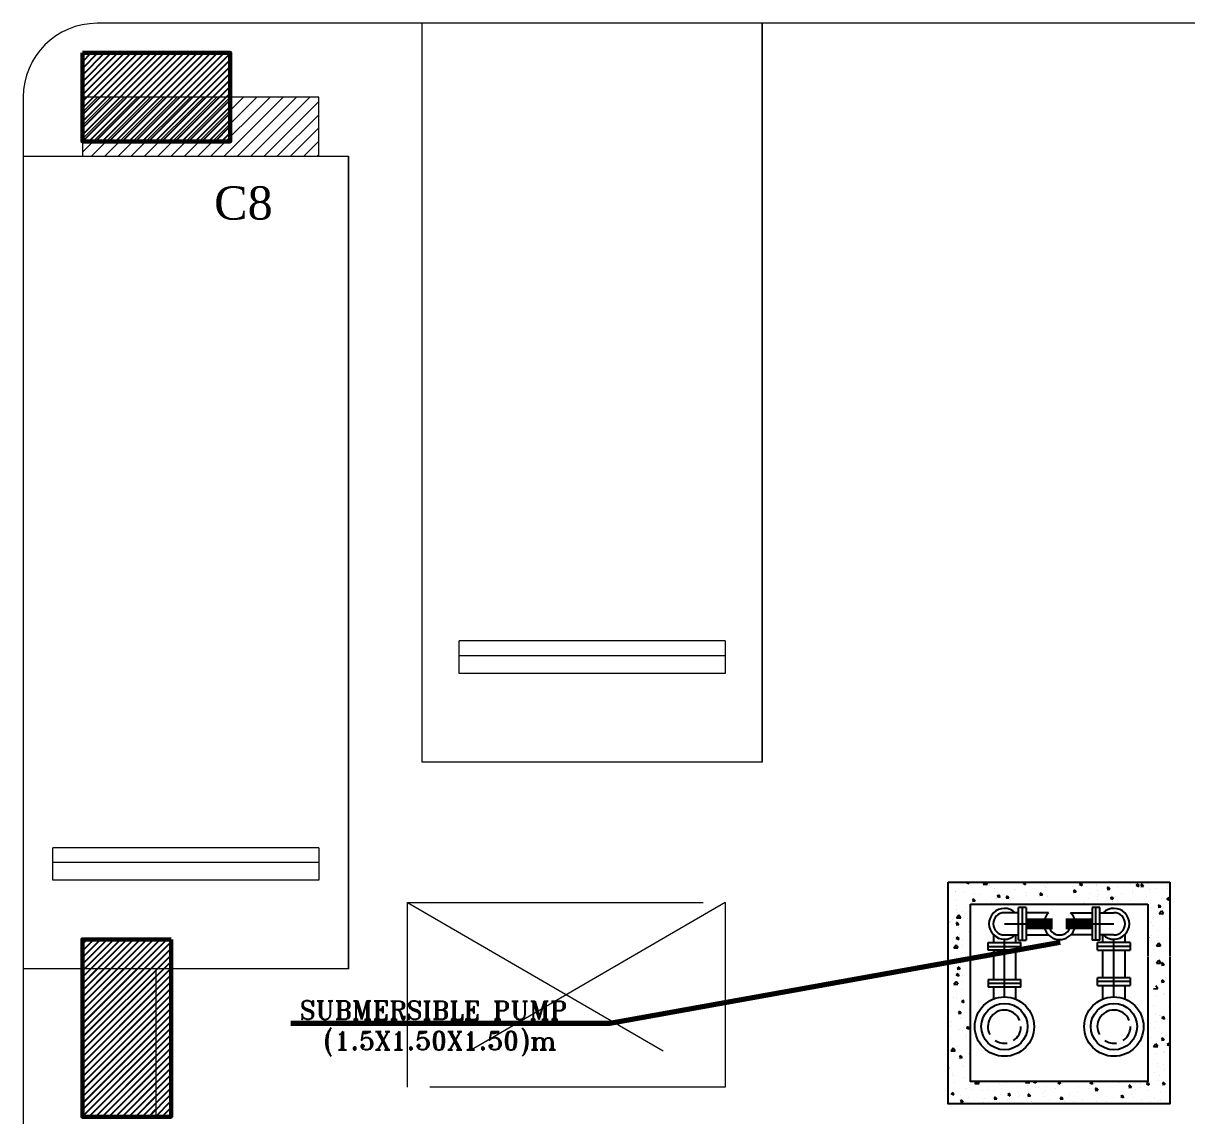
# Model space of a CAD drawing. Header units: millimetres. Extents: x -967280 to 3852, y 2833 to 1955156.
# Drawn here: x -952646 to -944767, y 445416 to 452816 of the extents above; entities that cross this region are included whole.
import ezdxf
from ezdxf.enums import TextEntityAlignment as Align

# ---------------------------------------------------------------- set-up
doc = ezdxf.new("R2010")
doc.units = ezdxf.units.MM
doc.header["$LTSCALE"] = 1000
doc.linetypes.add('HRZN_Line-Ptrn-Abov', pattern=[4, 2, -2])
doc.linetypes.add('HRZN_Line-Ptrn-Sold', pattern=[9144001.0, 9144000.0, -1])
for name, color, linetype, lineweight in [('A-COLS', 8, 'HRZN_Line-Ptrn-Sold', 18), ('A-DASH', 21, 'HRZN_Line-Ptrn-Abov', 18), ('A-DIM', 7, 'Continuous', 13), ('A-FLOR-PATT', 1, 'Continuous', 13), ('C-PKNG', 1, 'Continuous', 13), ('S - column', 6, 'Continuous', 60)]:
    doc.layers.add(name, color=color, linetype=linetype, lineweight=lineweight)
for name, color, linetype in [('ARCH', 8, 'Continuous'), ('F-PROT-EQPM-RefEdit0', 220, 'Continuous'), ('PL-DR-LEADER', 1, 'Continuous'), ('PL-DR-PIPE', 6, 'Continuous'), ('PL-DR-TEXT', 141, 'Continuous'), ('S - col hach', 1, 'Continuous')]:
    doc.layers.add(name, color=color, linetype=linetype)
doc.styles.add('ASD', font='times.ttf')
doc.styles.add('HAND', font='archquik.shx', dxfattribs={"width": 0.75})
doc.styles.add('ROMANT', font='romant', dxfattribs={"height": 300})
doc.dimstyles.new('1-100', dxfattribs={"dimscale": 0.78, "dimtxt": 180, "dimasz": 100, "dimexe": 0, "dimexo": 100, "dimgap": 60, "dimtad": 1, "dimdec": 0, "dimrnd": 5, "dimzin": 0, "dimdsep": 46, "dimtxsty": 'HAND', "dimblk": 'ARCHTICK', "dimcen": 0.09, "dimclrd": 256, "dimclre": 1, "dimclrt": 256, "dimadec": 0, "dimazin": 0, "dimtfac": 1, "dimtdec": 0, "dimtix": 1, "dimtmove": 2, "dimatfit": 0, "dimfxl": 0, "dimtolj": 1, "dimtzin": 0, "dimarcsym": 0})
pattern_1 = [(45, (-223648.726, -1233952.032), (-22.4506403, 22.4506403), [])]

# ---------------------------------------------------------------- blocks, each defined once
blk = doc.blocks.new('_ArchTick')
at = {"color": 0, "linetype": 'ByBlock', "const_width": 0.15}
blk.add_lwpolyline([(-0.5, -0.5), (0.5, 0.5)], dxfattribs=at)
blk = doc.blocks.new('A$Ca5ad4f3b')
at = {"layer": 'S - col hach'}
h = blk.add_hatch(dxfattribs=at)
h.set_pattern_fill('ANSI31', color=256, scale=10)
h.set_pattern_definition(pattern_1)
h.paths.add_polyline_path([(9500, -1900), (9500, -1300), (8500, -1300), (8500, -1900)])
h = blk.add_hatch(dxfattribs=at)
h.set_pattern_fill('ANSI31', color=256, scale=10)
h.set_pattern_definition(pattern_1)
h.paths.add_polyline_path([(9100, -8500), (9100, -7300), (8500, -7300), (8500, -8500)])
at = {"layer": 'S - column'}
for points in [[(8500, -1300), (8500, -1900), (9500, -1900), (9500, -1300)], [(9100, -7300), (8500, -7300), (8500, -8500), (9100, -8500)]]:
    blk.add_lwpolyline(points, close=True, dxfattribs=at)
at = {"ltscale": 6, "style": 'ASD'}
blk.add_text('C8', height=225, dxfattribs=at).set_placement((9589.6, -2316.1), align=Align.MIDDLE_CENTER)
blk = doc.blocks.new('A$Ce698b90d')
at = {"layer": 'A-COLS'}
h = blk.add_hatch(dxfattribs=at)
h.set_pattern_fill('ANSI31', color=4, scale=20, angle=180)
h.set_pattern_definition([(225, (-217548.73, -1234076.03), (44.9012806, -44.9012806), [])])
h.paths.add_polyline_path([(14600, -11200), (16200, -11200), (16200, -10800), (14600, -10800)])
h = blk.add_hatch(dxfattribs=at)
h.set_pattern_fill('ANSI31', color=4, scale=20, angle=180)
h.set_pattern_definition([(225, (-217548.73, -1233776.03), (44.9012806, -44.9012806), [])])
h.paths.add_polyline_path([(15100, -17700), (15100, -16700), (14600, -16700), (14600, -17700)])
at = {"layer": 'A-COLS', "color": 4}
for points in [[(14600, -10800), (14600, -11200), (16200, -11200), (16200, -10800)], [(15100, -16700), (14600, -16700), (14600, -17700), (15100, -17700)]]:
    blk.add_lwpolyline(points, close=True, dxfattribs=at)
at = {"layer": 'A-DASH', "color": 4}
for p, q in [((16800, -16250), (18950, -16250)), ((16800, -17500), (16800, -16250)), ((18950, -16250), (16800, -17500)), ((16800, -16250), (18950, -17500)), ((18950, -16250), (18950, -17500)), ((18950, -17500), (16800, -17500))]:
    blk.add_line(p, q, dxfattribs=at)
at = {"layer": 'A-FLOR-PATT', "color": 4}
for p, q in [((16900, -10300), (14700, -10300)), ((16900, -15300), (16900, -10300)), ((26700, -10300), (19200, -10300)), ((19200, -10300), (19200, -15300)), ((14200, -10800), (14200, -11200)), ((14200, -11200), (16400, -11200)), ((16400, -11200), (16400, -16700)), ((19200, -15300), (16900, -15300)), ((14600, -16700), (14200, -16700)), ((14200, -16700), (14200, -18600)), ((16400, -16700), (15100, -16700))]:
    blk.add_line(p, q, dxfattribs=at)
blk.add_arc((14700, -10800), 500, 90, 180, dxfattribs=at)
at = {"layer": 'C-PKNG', "color": 4}
for p, q in [((16900, -15300), (16900, -10300)), ((19200, -10300), (16900, -10300)), ((19200, -15300), (19200, -10300)), ((14200, -11200), (14200, -16700)), ((16400, -16700), (16400, -11200)), ((17150, -14580), (17150, -14480)), ((18950, -14480), (17150, -14480)), ((18950, -14480), (18950, -14580)), ((17150, -14700), (17150, -14580)), ((18950, -14580), (17150, -14580)), ((18950, -14580), (18950, -14700)), ((18950, -14700), (17150, -14700)), ((14400, -15980), (14400, -15880)), ((16200, -15880), (14400, -15880)), ((16200, -15880), (16200, -15980)), ((14400, -16100), (14400, -15980)), ((16200, -15980), (14400, -15980)), ((16200, -15980), (16200, -16100)), ((16200, -16100), (14400, -16100))]:
    blk.add_line(p, q, dxfattribs=at)
at = {"layer": 'F-PROT-EQPM-RefEdit0', "color": 4}
for p, q in [((20458.3, -16676.3), (20458.3, -16112.1)), ((20458.3, -16112.1), (21958.3, -16112.1)), ((20571.3, -16115.4), (20571.3, -16115.4)), ((20572, -16112.9), (20572, -16112.9)), ((20587.5, -16112.1), (20581.8, -16114.9)), ((20599.3, -16124.2), (20581.9, -16116.4)), ((20599.7, -16122.9), (20597.6, -16112.1)), ((20622.9, -16152), (20622.9, -16152)), ((20692.3, -16120.3), (20692.3, -16120.3)), ((20724.1, -16127.8), (20695.6, -16128.4)), ((20708.3, -16112.1), (20696.2, -16127.4)), ((20725, -16125.5), (20715.2, -16112.1)), ((20738.2, -16137.3), (20738.2, -16137.3)), ((20741, -16128.4), (20741, -16128.4)), ((20982.1, -16130.6), (20964.7, -16122.9)), ((20982.4, -16129.3), (20979.5, -16114.4)), ((21107.1, -16136.4), (21107.1, -16136.4)), ((21116, -16145.8), (21116, -16145.8)), ((21133, -16123.6), (21133, -16123.6)), ((21299.9, -16145.5), (21299.9, -16145.5)), ((21341.7, -16132.5), (21341.7, -16132.5)), ((21344.4, -16123.4), (21344.4, -16123.4)), ((21361.8, -16120.6), (21347.3, -16127.8)), ((21364.8, -16137.1), (21347.4, -16129.3)), ((21365.2, -16135.8), (21362.3, -16120.8)), ((21461.6, -16133.3), (21461.6, -16133.3)), ((21463.5, -16127.7), (21463.5, -16127.7)), ((21543.2, -16145), (21534, -16158.3)), ((21553, -16161.6), (21543.2, -16150)), ((21602.4, -16139.8), (21602.4, -16139.8)), ((21654.8, -16144.4), (21654.8, -16144.4)), ((21694.7, -16131.7), (21694.7, -16131.7)), ((21744.6, -16127), (21730.1, -16134.2)), ((21747.6, -16143.5), (21730.2, -16135.7)), ((21748, -16142.2), (21745.1, -16127.2)), ((21780.2, -16141.8), (21761.2, -16143.5)), ((21770.9, -16125.1), (21761.7, -16138.4)), ((21780.8, -16141.7), (21771, -16130)), ((21772.9, -16120.8), (21772.9, -16120.8)), ((21807.2, -16120.9), (21807.2, -16120.9)), ((21941.9, -16136.3), (21941.9, -16136.3)), ((21948, -16127.3), (21948, -16127.3)), ((21958.3, -16112.1), (21958.3, -16615.6)), ((20504.8, -16175.6), (20504.8, -16175.6)), ((20509.4, -16173), (20509.4, -16173)), ((20565.6, -16177.1), (20565.6, -16177.1)), ((20632.3, -16224.7), (20623.1, -16238)), ((20642.2, -16241.3), (20632.4, -16229.6)), ((20633.7, -16189.8), (20633.7, -16189.8)), ((20676.2, -16194.9), (20676.2, -16194.9)), ((20770.4, -16158.2), (20770.4, -16158.2)), ((20784.2, -16220.2), (20784.2, -16220.2)), ((20805.1, -16200.7), (20790.6, -16207.9)), ((20808.1, -16217.2), (20790.7, -16209.4)), ((20808.5, -16215.9), (20805.6, -16200.9)), ((20844.9, -16217.2), (20844.9, -16217.2)), ((20869.3, -16221.5), (20850.4, -16223.1)), ((20860, -16204.8), (20850.9, -16218.1)), ((20869.9, -16221.4), (20860.1, -16209.7)), ((20869.4, -16226.9), (20869.4, -16226.9)), ((20871, -16176.8), (20871, -16176.8)), ((20906.9, -16159.5), (20906.9, -16159.5)), ((20911.2, -16164.6), (20911.2, -16164.6)), ((20987.4, -16203.3), (20987.4, -16203.3)), ((20990.1, -16181.1), (20990.1, -16181.1)), ((21071.1, -16181.2), (21071.1, -16181.2)), ((21097.1, -16201.6), (21078.1, -16203.2)), ((21087.8, -16184.8), (21078.6, -16198.2)), ((21097.6, -16201.5), (21087.8, -16189.8)), ((21105.5, -16179.7), (21105.5, -16179.7)), ((21129.8, -16207.8), (21129.8, -16207.8)), ((21324.8, -16181.6), (21305.8, -16183.3)), ((21315.5, -16164.9), (21306.3, -16178.3)), ((21325.3, -16181.5), (21315.5, -16169.9)), ((21329.1, -16215.2), (21329.1, -16215.2)), ((21406.6, -16225.3), (21406.6, -16225.3)), ((21418.7, -16191.6), (21418.7, -16191.6)), ((21467.1, -16210.2), (21467.1, -16210.2)), ((21468.6, -16167.7), (21468.6, -16167.7)), ((21469.5, -16230.6), (21469.5, -16230.6)), ((21475.4, -16195.3), (21475.4, -16195.3)), ((21552.5, -16161.7), (21533.5, -16163.4)), ((21536.7, -16168), (21536.7, -16168)), ((21570.7, -16213.6), (21556.2, -16220.8)), ((21573.7, -16230), (21556.3, -16222.3)), ((21574, -16228.7), (21571.1, -16213.8)), ((21586.2, -16214.5), (21586.2, -16214.5)), ((21587.6, -16207), (21587.6, -16207)), ((21632.8, -16189.4), (21632.8, -16189.4)), ((21703.2, -16169.8), (21703.2, -16169.8)), ((21705.7, -16183.5), (21705.7, -16183.5)), ((21799.6, -16211.3), (21799.6, -16211.3)), ((21821, -16182.9), (21821, -16182.9)), ((21823.8, -16159.9), (21823.8, -16159.9)), ((21861.6, -16153.7), (21861.6, -16153.7)), ((21899, -16220.8), (21899, -16220.8)), ((21953.4, -16220), (21938.9, -16227.2)), ((21956.4, -16236.5), (21939, -16228.7)), ((21940.5, -16156.8), (21940.5, -16156.8)), ((21956.8, -16235.2), (21953.9, -16220.2)), ((20515.1, -16297.6), (20515.1, -16297.6)), ((20516.7, -16234.5), (20516.7, -16234.5)), ((20516.7, -16270.6), (20516.7, -16270.6)), ((20608.3, -16262.1), (21808.3, -16262.1)), ((20608.3, -16504.4), (20608.3, -16262.1)), ((20614.2, -16252.5), (20614.2, -16252.5)), ((20641.6, -16241.4), (20622.6, -16243.1)), ((20751.3, -16250.5), (20751.3, -16250.5)), ((20862.3, -16258.1), (20862.3, -16258.1)), ((20934.7, -16505), (20934.7, -16284.3)), ((20986.3, -16284.3), (20934.7, -16284.3)), ((20960.5, -16505), (20960.5, -16284.3)), ((20986.3, -16284.3), (20986.3, -16505)), ((21009.1, -16238.8), (21009.1, -16238.8)), ((21377.2, -16252.1), (21377.2, -16252.1)), ((21380, -16254.2), (21380, -16254.2)), ((21484, -16284.3), (21432.3, -16284.3)), ((21432.3, -16284.3), (21432.3, -16505)), ((21458.1, -16505), (21458.1, -16284.3)), ((21484, -16505), (21484, -16284.3)), ((21553.4, -16233.3), (21553.4, -16233.3)), ((21570.8, -16247), (21570.8, -16247)), ((21694.2, -16239.7), (21694.2, -16239.7)), ((21808.3, -16262.1), (21808.3, -16615.6)), ((21825.9, -16256.6), (21825.9, -16256.6)), ((21834.1, -16281.9), (21834.1, -16281.9)), ((21897.8, -16281.9), (21878.8, -16283.5)), ((21888.5, -16265.2), (21879.3, -16278.5)), ((21901.7, -16308.5), (21886.6, -16327.5)), ((21898.3, -16281.8), (21888.5, -16270.1)), ((21915.4, -16325.7), (21901.9, -16307.2)), ((21906.4, -16291.1), (21906.4, -16291.1)), ((21912.8, -16282.8), (21912.8, -16282.8)), ((21952.2, -16258.4), (21952.2, -16258.4)), ((20460.6, -16388.9), (20458.3, -16377.2)), ((20474, -16380.3), (20474, -16380.3)), ((20490.3, -16367.7), (20490.3, -16367.7)), ((20522.1, -16384.7), (20513, -16398)), ((20543.3, -16356.3), (20514.7, -16356.9)), ((20530.5, -16336.8), (20515.4, -16355.9)), ((20520.3, -16317), (20520.3, -16317)), ((20530.4, -16332.6), (20530.4, -16332.6)), ((20544.1, -16354), (20530.6, -16335.6)), ((20552.3, -16310.1), (20552.3, -16310.1)), ((20592.1, -16356.7), (20592.1, -16356.7)), ((20934.7, -16319.5), (20838.9, -16319.5)), ((21136.9, -16319.5), (20986.3, -16319.5)), ((21287.1, -16319.5), (21432.3, -16319.5)), ((21484, -16319.5), (21579.8, -16319.5)), ((21831.6, -16388), (21831.6, -16388)), ((21844.4, -16348.7), (21844.4, -16348.7)), ((21914.5, -16327.9), (21886, -16328.5)), ((21911, -16341), (21911, -16341)), ((21948.6, -16343.3), (21948.6, -16343.3)), ((20460.3, -16390.2), (20458.3, -16389.4)), ((20531.4, -16401.4), (20512.5, -16403.1)), ((20532, -16401.3), (20522.2, -16389.7)), ((20524.9, -16419.3), (20524.9, -16419.3)), ((20597, -16447.6), (20597, -16447.6)), ((20838.9, -16394.7), (21105.5, -16394.7)), ((21318.4, -16394.7), (21579.8, -16394.7)), ((21843.8, -16403.6), (21843.8, -16403.6)), ((21877.9, -16439.5), (21877.9, -16439.5)), ((21946.6, -16428), (21946.6, -16428)), ((20495.5, -16489.3), (20495.5, -16489.3)), ((20511.5, -16539.8), (20496.5, -16558.8)), ((20525.2, -16556.9), (20511.7, -16538.5)), ((20527, -16485.8), (20512.6, -16493)), ((20530.1, -16502.3), (20512.7, -16494.5)), ((20530.4, -16501), (20527.5, -16486)), ((20528.4, -16503.5), (20528.4, -16503.5)), ((20537.8, -16470.4), (20537.8, -16470.4)), ((20552.1, -16497.7), (20552.1, -16497.7)), ((20555.2, -16538.2), (20555.2, -16538.2)), ((20728.5, -16573.3), (20728.5, -16521.7)), ((20728.5, -16521.7), (20949.2, -16521.7)), ((20764.9, -16467.6), (20764.9, -16521.7)), ((20838.9, -16469.9), (20934.7, -16469.9)), ((20838.9, -16889.9), (20838.9, -16499.2)), ((20915, -16469.9), (20915, -16521.7)), ((20934.7, -16505), (20986.3, -16505)), ((20949.2, -16573.3), (20949.2, -16521.7)), ((20986.3, -16469.9), (21136.4, -16469.9)), ((21432.3, -16469.9), (21287.6, -16469.9)), ((21484, -16505), (21432.3, -16505)), ((21690.2, -16521.7), (21469.4, -16521.7)), ((21469.4, -16573.3), (21469.4, -16521.7)), ((21579.8, -16469.9), (21484, -16469.9)), ((21503.7, -16469.9), (21503.7, -16521.7)), ((21579.8, -16889.9), (21579.8, -16499.2)), ((21653.7, -16467.6), (21653.7, -16521.7)), ((21690.2, -16521.7), (21690.2, -16573.3)), ((21814.4, -16486.1), (21808.3, -16489.1)), ((21816, -16492.2), (21814.8, -16486.3)), ((21835.2, -16470.5), (21835.2, -16470.5)), ((21895.6, -16546.2), (21867, -16546.8)), ((21882.8, -16526.8), (21867.7, -16545.8)), ((21874.2, -16537.9), (21874.2, -16537.9)), ((21896.5, -16543.9), (21883, -16525.5)), ((21884.6, -16485.6), (21884.6, -16485.6)), ((21954.3, -16474.8), (21954.3, -16474.8)), ((20524.4, -16559.2), (20495.8, -16559.8)), ((20514.1, -16620.9), (20514.1, -16620.9)), ((20556.2, -16589.8), (20556.2, -16589.8)), ((20728.5, -16547.5), (20949.2, -16547.5)), ((20949.2, -16573.3), (20728.5, -16573.3)), ((20764.9, -16573.3), (20764.9, -16771)), ((20915, -16573.3), (20915, -16771)), ((21690.2, -16547.5), (21469.4, -16547.5)), ((21469.4, -16573.3), (21690.2, -16573.3)), ((21503.7, -16573.3), (21503.7, -16760.2)), ((21653.7, -16573.3), (21653.7, -16616)), ((21653.7, -16616), (21653.7, -16760.2)), ((20460.3, -16644.8), (20460.3, -16644.8)), ((20494.2, -16647.4), (20494.2, -16647.4)), ((20513.3, -16699.6), (20513.3, -16699.6)), ((20517.2, -16654.5), (20517.2, -16654.5)), ((20538.8, -16701.5), (20519.8, -16703.2)), ((20529.5, -16684.8), (20520.3, -16698.1)), ((20539.4, -16701.4), (20529.6, -16689.8)), ((20538.4, -16682.7), (20538.4, -16682.7)), ((20544.9, -16663.1), (20544.9, -16663.1)), ((20545.9, -16656.9), (20545.9, -16656.9)), ((20565, -16659.9), (20565, -16659.9)), ((20575.3, -16642), (20575.3, -16642)), ((21895.6, -16662.5), (21867, -16663.1)), ((21882.8, -16643.1), (21867.7, -16662.1)), ((21874.2, -16654.2), (21874.2, -16654.2)), ((21896.5, -16660.3), (21883, -16641.8)), ((21919.9, -16674.1), (21900.9, -16675.8)), ((21910.6, -16657.4), (21901.4, -16670.7)), ((21920.4, -16674), (21910.6, -16662.3)), ((21931.5, -16641.2), (21931.5, -16641.2)), ((20527, -16732.8), (20512.6, -16740)), ((20530.1, -16749.3), (20512.7, -16741.5)), ((20530.4, -16748), (20527.5, -16733)), ((20537.8, -16717.4), (20537.8, -16717.4)), ((20552.1, -16744.7), (20552.1, -16744.7)), ((20606.4, -16780.6), (20608.3, -16782.9)), ((20607, -16780.5), (20608.3, -16780.4)), ((20728.5, -16771), (20728.5, -16822.6)), ((20728.5, -16771), (20949.2, -16771)), ((20949.2, -16822.6), (20949.2, -16771)), ((21469.4, -16811.8), (21469.4, -16760.2)), ((21690.2, -16760.2), (21469.4, -16760.2)), ((21690.2, -16760.2), (21690.2, -16811.8)), ((21910.6, -16773.7), (21901.4, -16787)), ((21920.4, -16790.3), (21910.6, -16778.7)), ((21931.5, -16757.6), (21931.5, -16757.6)), ((20524.4, -16806.2), (20495.8, -16806.7)), ((20511.5, -16786.7), (20496.5, -16805.8)), ((20525.2, -16803.9), (20511.7, -16785.4)), ((20555.2, -16785.2), (20555.2, -16785.2)), ((20556.2, -16836.8), (20556.2, -16836.8)), ((20728.5, -16796.8), (20949.2, -16796.8)), ((20949.2, -16822.6), (20728.5, -16822.6)), ((20764.9, -16822.6), (20764.9, -16904)), ((20915, -16822.6), (20915, -16904.9)), ((21690.2, -16786), (21469.4, -16786)), ((21469.4, -16811.8), (21690.2, -16811.8)), ((21503.7, -16811.8), (21503.7, -16904.9)), ((21653.7, -16811.8), (21653.7, -16904)), ((21876.7, -16835.9), (21848.1, -16836.5)), ((21877.5, -16833.7), (21864, -16815.2)), ((21869.5, -16815.2), (21869.5, -16815.2)), ((21919.9, -16790.4), (21900.9, -16792.1)), ((20494.2, -16894.4), (20494.2, -16894.4)), ((20514.1, -16867.9), (20514.1, -16867.9)), ((20517.2, -16901.4), (20517.2, -16901.4)), ((20545.9, -16903.9), (20545.9, -16903.9)), ((20561.9, -16912.3), (20547.4, -16919.5)), ((20564.9, -16928.8), (20547.5, -16921)), ((20565.3, -16927.5), (20562.4, -16912.5)), ((20565, -16906.9), (20565, -16906.9)), ((21870.2, -16879.6), (21870.2, -16879.6)), ((21914.3, -16865.3), (21914.3, -16865.3)), ((21921.2, -16872), (21921.2, -16872)), ((20468.2, -16994.9), (20468.2, -16994.9)), ((20546.2, -17001.6), (20527.2, -17003.3)), ((20536.9, -16984.9), (20527.7, -16998.2)), ((20546.7, -17001.5), (20536.9, -16989.9)), ((20601, -16974.2), (20601, -16974.2)), ((21850.6, -16945.2), (21850.6, -16945.2)), ((21864.3, -17007.2), (21864.3, -17007.2)), ((21888.6, -17012.2), (21888.6, -17012.2)), ((21894.2, -17013.3), (21894.2, -17013.3)), ((21950.6, -16954.6), (21950.6, -16954.6)), ((20477.1, -17089.4), (20477.1, -17089.4)), ((20482, -17056.9), (20482, -17056.9)), ((20539, -17031.8), (20539, -17031.8)), ((20551.7, -17035.3), (20551.7, -17035.3)), ((20560.1, -17094.8), (20560.1, -17094.8)), ((20575.3, -17029), (20575.3, -17029)), ((20596.8, -17091.8), (20582.3, -17099)), ((20600.2, -17107), (20597.3, -17092)), ((21826.6, -17069.8), (21826.6, -17069.8)), ((21853.1, -17095.9), (21853.1, -17095.9)), ((21860.9, -17057.4), (21860.9, -17057.4)), ((21919.1, -17024.6), (21904.6, -17031.8)), ((21922.1, -17041.1), (21904.7, -17033.3)), ((21922.4, -17039.8), (21919.5, -17024.8)), ((21942.4, -17045.1), (21942.4, -17045.1)), ((20466.9, -17174.3), (20466.9, -17174.3)), ((20534.1, -17111.6), (20534.1, -17111.6)), ((20555.3, -17117.8), (20555.3, -17117.8)), ((20573.8, -17156.8), (20573.8, -17156.8)), ((20579.3, -17168.6), (20579.3, -17168.6)), ((20599.8, -17108.3), (20582.4, -17100.5)), ((20585, -17150.7), (20585, -17150.7)), ((21829.4, -17163.9), (21829.4, -17163.9)), ((21910.6, -17165.5), (21901.4, -17178.8)), ((21904, -17135), (21904, -17135)), ((21920.4, -17182.1), (21910.6, -17170.4)), ((21931.5, -17149.3), (21931.5, -17149.3)), ((21956.2, -17107.1), (21956.2, -17107.1)), ((20492.6, -17236.6), (20477.5, -17255.6)), ((20506.3, -17253.8), (20492.8, -17235.3)), ((20517.3, -17226.2), (20517.3, -17226.2)), ((21876.7, -17227.7), (21848.1, -17228.3)), ((21863.9, -17208.3), (21848.8, -17227.3)), ((21877.5, -17225.4), (21864, -17207)), ((21866.6, -17188.9), (21866.6, -17188.9)), ((21869.5, -17206.9), (21869.5, -17206.9)), ((21919.9, -17182.2), (21900.9, -17183.8)), ((21954, -17204.1), (21939.5, -17211.3)), ((21957, -17220.6), (21939.6, -17212.8)), ((21957.3, -17219.3), (21954.4, -17204.3)), ((20505.4, -17256), (20476.9, -17256.6)), ((20477.2, -17296.3), (20477.2, -17296.3)), ((20553.6, -17301.7), (20534.6, -17303.4)), ((20544.3, -17285), (20535.1, -17298.3)), ((20538.9, -17313.6), (20538.9, -17313.6)), ((20554.1, -17301.6), (20544.3, -17290)), ((20563.4, -17304.3), (20563.4, -17304.3)), ((20595.3, -17272.8), (20595.3, -17272.8)), ((21870.2, -17271.3), (21870.2, -17271.3)), ((21914.3, -17257.1), (21914.3, -17257.1)), ((21921.2, -17263.8), (21921.2, -17263.8)), ((20461.2, -17373), (20458.3, -17358.5)), ((20460.8, -17374.3), (20458.3, -17373.2)), ((20489.9, -17407), (20489.9, -17407)), ((20554.2, -17355.4), (20554.2, -17355.4)), ((20560.2, -17363.4), (20560.2, -17363.4)), ((20605.1, -17394.4), (20605.1, -17394.4)), ((21852.3, -17402), (21852.3, -17402)), ((21872.3, -17357.3), (21872.3, -17357.3)), ((21873.1, -17339.7), (21873.1, -17339.7)), ((21914.3, -17344.4), (21914.3, -17344.4)), ((21924, -17378.7), (21924, -17378.7)), ((20487, -17418), (20487, -17418)), ((20498.2, -17421), (20498.2, -17421)), ((20503.7, -17469), (20503.7, -17469)), ((20569.1, -17435.7), (20569.1, -17435.7)), ((20667.4, -17477.4), (20638.8, -17478)), ((20651.3, -17462.1), (20639.5, -17477)), ((20669.6, -17467.3), (20657.9, -17462.1)), ((20668.2, -17475.2), (20658.7, -17462.1)), ((20670, -17466), (20669.2, -17462.1)), ((20808.8, -17477.8), (20808.8, -17477.8)), ((20831.1, -17464.8), (20831.1, -17464.8)), ((20851.5, -17469.4), (20851.5, -17469.4)), ((21010.2, -17470.4), (20981.6, -17471)), ((20988.5, -17462.1), (20982.3, -17470)), ((20997.9, -17486.8), (20997.9, -17486.8)), ((21011, -17468.1), (21006.7, -17462.1)), ((21039.7, -17462.1), (21034.9, -17464.5)), ((21052.4, -17473.7), (21035, -17466)), ((21046.1, -17464.8), (21046.1, -17464.8)), ((21052.8, -17472.5), (21050.7, -17462.1)), ((21195.6, -17488.5), (21195.6, -17488.5)), ((21214, -17463.7), (21199.5, -17470.9)), ((21217, -17480.2), (21199.6, -17472.4)), ((21217.4, -17478.9), (21214.5, -17463.9)), ((21233.5, -17473.1), (21233.5, -17473.1)), ((21413.7, -17488.5), (21413.7, -17488.5)), ((21432.1, -17463.7), (21417.7, -17470.9)), ((21435.2, -17480.2), (21417.8, -17472.4)), ((21435.5, -17478.9), (21432.6, -17463.9)), ((21451.7, -17473.1), (21451.7, -17473.1)), ((21618.5, -17469.7), (21618.5, -17469.7)), ((21690.2, -17485.5), (21681.1, -17498.8)), ((21700.1, -17502.1), (21690.3, -17490.4)), ((21759.3, -17476.1), (21759.3, -17476.1)), ((21814.9, -17470.2), (21800.4, -17477.4)), ((21817.9, -17486.6), (21800.5, -17478.9)), ((21818.3, -17485.3), (21815.4, -17470.4)), ((21878.3, -17457.8), (21878.3, -17457.8)), ((21886, -17419.3), (21886, -17419.3)), ((21927.3, -17482.3), (21908.3, -17483.9)), ((21918, -17465.6), (21908.8, -17478.9)), ((21927.8, -17482.2), (21918, -17470.5)), ((21954.5, -17481.2), (21954.5, -17481.2)), ((20492.7, -17537.4), (20478.2, -17544.6)), ((20495.7, -17553.8), (20478.3, -17546.1)), ((20496.1, -17552.6), (20493.1, -17537.6)), ((20497.3, -17540.1), (20497.3, -17540.1)), ((20543, -17558.4), (20543, -17558.4)), ((20572.7, -17518.2), (20572.7, -17518.2)), ((20581.8, -17507), (20581.8, -17507)), ((20595.5, -17569), (20595.5, -17569)), ((20605, -17500.8), (20605, -17500.8)), ((20615.3, -17516.5), (20615.3, -17516.5)), ((20691.9, -17522.5), (20691.9, -17522.5)), ((20722.5, -17513.4), (20722.5, -17513.4)), ((20733.4, -17492.9), (20733.4, -17492.9)), ((20769.1, -17522.4), (20769.1, -17522.4)), ((20779.4, -17565.2), (20770.2, -17578.5)), ((20789.2, -17581.8), (20779.4, -17570.1)), ((20810.4, -17552), (20810.4, -17552)), ((20875.5, -17543.8), (20861, -17551)), ((20878.5, -17560.3), (20861.1, -17552.5)), ((20878.8, -17559), (20875.9, -17544)), ((20927.3, -17494.5), (20927.3, -17494.5)), ((20928.5, -17528.4), (20928.5, -17528.4)), ((20931.6, -17564.6), (20931.6, -17564.6)), ((20936, -17544.4), (20936, -17544.4)), ((20941.1, -17556.5), (20941.1, -17556.5)), ((20979.4, -17567.5), (20979.4, -17567.5)), ((21016.4, -17562), (20997.4, -17563.6)), ((21007.1, -17545.3), (20997.9, -17558.6)), ((21016.9, -17561.9), (21007.1, -17550.2)), ((21046.6, -17504.8), (21046.6, -17504.8)), ((21068.1, -17501), (21068.1, -17501)), ((21097.5, -17543.9), (21097.5, -17543.9)), ((21104.7, -17566.6), (21104.7, -17566.6)), ((21112.7, -17530.6), (21112.7, -17530.6)), ((21115.5, -17496.7), (21115.5, -17496.7)), ((21186.8, -17511.2), (21186.8, -17511.2)), ((21226.1, -17568.8), (21217, -17582.1)), ((21235.9, -17580.4), (21226.1, -17568.8)), ((21279.5, -17552.6), (21279.5, -17552.6)), ((21330.8, -17530.6), (21330.8, -17530.6)), ((21333.6, -17496.7), (21333.6, -17496.7)), ((21404.9, -17511.2), (21404.9, -17511.2)), ((21471.8, -17522.1), (21452.9, -17523.8)), ((21462.5, -17505.4), (21453.3, -17518.7)), ((21472.4, -17522), (21462.6, -17510.4)), ((21497.7, -17552.6), (21497.7, -17552.6)), ((21559.6, -17495), (21559.6, -17495)), ((21641, -17556.7), (21626.5, -17563.9)), ((21644, -17573.2), (21626.6, -17565.4)), ((21632.3, -17531.7), (21632.3, -17531.7)), ((21644.3, -17571.9), (21641.4, -17556.9)), ((21642.2, -17498.2), (21642.2, -17498.2)), ((21699.6, -17502.2), (21680.6, -17503.9)), ((21698.1, -17548), (21698.1, -17548)), ((21710.4, -17569.6), (21710.4, -17569.6)), ((21728.4, -17517.2), (21728.4, -17517.2)), ((21761.4, -17502.5), (21761.4, -17502.5)), ((21816.2, -17524.4), (21816.2, -17524.4)), ((21892.6, -17538.8), (21892.6, -17538.8)), ((21934.3, -17500.8), (21934.3, -17500.8)), ((20560.9, -17601.8), (20542, -17603.5)), ((20551.6, -17585.1), (20542.5, -17598.4)), ((20561.5, -17601.7), (20551.7, -17590.1)), ((20574.2, -17599.2), (20574.2, -17599.2)), ((20673.6, -17606.9), (20673.6, -17606.9)), ((20692.3, -17575.6), (20692.3, -17575.6)), ((20695.5, -17605), (20695.5, -17605)), ((20707.2, -17580), (20707.2, -17580)), ((20788.7, -17581.9), (20769.7, -17583.6)), ((20814.6, -17609.3), (20814.6, -17609.3)), ((20861.3, -17591), (20861.3, -17591)), ((20874, -17602), (20874, -17602)), ((21019.2, -17594.5), (21019.2, -17594.5)), ((21146.6, -17582), (21146.6, -17582)), ((21235.4, -17580.5), (21216.4, -17582.2)), ((21217.6, -17610.2), (21217.6, -17610.2)), ((21243.8, -17595.2), (21243.8, -17595.2)), ((21287.4, -17588.5), (21287.4, -17588.5)), ((21309.5, -17598), (21309.5, -17598)), ((21364.8, -17582), (21364.8, -17582)), ((21435.7, -17610.2), (21435.7, -17610.2)), ((21462, -17595.2), (21462, -17595.2)), ((21505.5, -17588.5), (21505.5, -17588.5)), ((21527.7, -17598), (21527.7, -17598)), ((21580.1, -17571.6), (21580.1, -17571.6)), ((21666.4, -17574.8), (21666.4, -17574.8)), ((21765, -17585), (21765, -17585)), ((21775.1, -17607.1), (21775.1, -17607.1)), ((21830.6, -17596.4), (21830.6, -17596.4)), ((21851.1, -17576), (21851.1, -17576)), ((21884.1, -17589.3), (21884.1, -17589.3)), ((21893.2, -17583.5), (21893.2, -17583.5))]:
    blk.add_line(p, q, dxfattribs=at)
for points in [[(21133.9, -17462.1), (20608.3, -17462.1), (20608.3, -16504.4)], [(21808.3, -16504), (21808.3, -16550.8)], [(21958.3, -16504), (21958.3, -16550.8)], [(21808.3, -16620.3), (21808.3, -16667.1)], [(21958.3, -16620.3), (21958.3, -16667.1)], [(21133.9, -17612.1), (20458.3, -17612.1), (20458.3, -16637.7)], [(21958.3, -16638.2), (21958.3, -17612.1), (21133.9, -17612.1)], [(21808.3, -16638.2), (21808.3, -17462.1), (21133.9, -17462.1)]]:
    blk.add_lwpolyline(points, dxfattribs=at)
for centre, radius in [((20838.9, -17090.7), 200.8), ((20838.9, -17090.7), 156.8), ((21579.8, -17090.7), 200.8), ((21579.8, -17090.7), 156.8)]:
    blk.add_circle(centre, radius, dxfattribs=at)
for centre, radius, start, end in [((20838.9, -16394.7), 104.5, 46.03686, 313.96314), ((21579.8, -16394.7), 104.5, 226.03686, 133.96314), ((20838.9, -16394.7), 75.2, 90, 270), ((21212, -16395), 106.4, 134.79554, 45.20446), ((21579.8, -16394.7), 75.2, 270, 90), ((21212, -16395), 75, 180, 0), ((20838.9, -17090.7), 112.2, 90, 208.79446), ((20838.9, -17090.7), 112.2, 22.23554, 90), ((21579.8, -17090.7), 112.2, 90, 208.79446), ((21579.8, -17090.7), 112.2, 22.23554, 90), ((20838.9, -17090.7), 112.2, 303.70798, 0), ((21579.8, -17090.7), 112.2, 303.70798, 0), ((20838.9, -17090.7), 112.2, 236.29202, 278.97861), ((21579.8, -17090.7), 112.2, 236.29202, 278.97861)]:
    blk.add_arc(centre, radius, start, end, dxfattribs=at)
at = {"layer": 'PL-DR-PIPE', "color": 4, "const_width": 75}
for points in [[(20986.3, -16394.7), (21164.3, -16394.7)], [(21254.3, -16394.7), (21432.3, -16394.7)]]:
    blk.add_lwpolyline(points, dxfattribs=at)
at = {"layer": 'A-DIM', "color": 4}
blk.add_blockref('A$Ca5ad4f3b', (6100, -9200), dxfattribs=at)
at = {"layer": 'PL-DR-TEXT', "color": 4, "style": 'ROMANT'}
for s, p in [('SUBMERSIBLE PUMP', (16070, -17041.9, 406188.5)), ('(1.5X1.50X1.50)m', (16230.7, -17248.1, 406188.5))]:
    blk.add_text(s, height=125, rotation=359.97784, dxfattribs=at).set_placement(p)
at = {"layer": 'PL-DR-LEADER', "color": 4}
blk.add_leader([(21215.6, -16520.8, 0), (18169.5, -17070.2, 0), (16010.6, -17070.2, 0)], dimstyle='1-100', override={"dimasz": 0.1, "dimtad": 0, "dimfxl": 0.18, "dimarcsym": 1}, dxfattribs=at)

msp = doc.modelspace()

# ---------------------------------------------------------------- block references
at = {"layer": 'ARCH', "lineweight": 106, "ltscale": 30}
msp.add_blockref('A$Ce698b90d', (-966846.1, 463116.2), dxfattribs=at)

doc.saveas('drawing.dxf')
